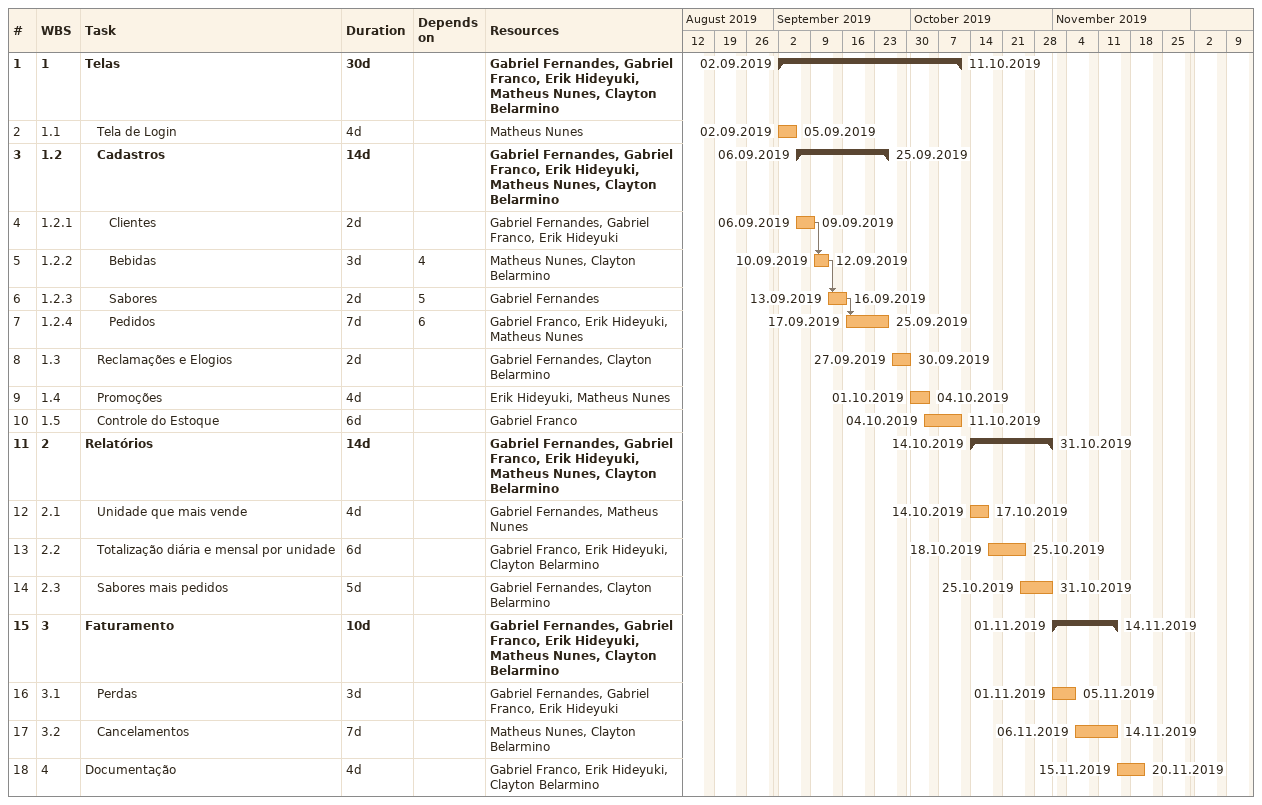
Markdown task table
| ID | WBS | Task | Duration | Start | Finish | Predecessors | Resources |
|---|---|---|---|---|---|---|---|
| 1 | 1 | **Telas** | 30d | 2019-09-02 | 2019-10-11 |  | Gabriel Fernandes, Gabriel Franco, Erik Hideyuki, Matheus Nunes, Clayton Belarmino |
| 2 | 1.1 | Tela de Login | 4d | 2019-09-02 | 2019-09-05 |  | Matheus Nunes |
| 3 | 1.2 | **Cadastros** | 14d | 2019-09-06 | 2019-09-25 |  | Gabriel Fernandes, Gabriel Franco, Erik Hideyuki, Matheus Nunes, Clayton Belarmino |
| 4 | 1.2.1 | Clientes | 2d | 2019-09-06 | 2019-09-09 |  | Gabriel Fernandes, Gabriel Franco, Erik Hideyuki |
| 5 | 1.2.2 | Bebidas | 3d | 2019-09-10 | 2019-09-12 | 4 | Matheus Nunes, Clayton Belarmino |
| 6 | 1.2.3 | Sabores | 2d | 2019-09-13 | 2019-09-16 | 5 | Gabriel Fernandes |
| 7 | 1.2.4 | Pedidos | 7d | 2019-09-17 | 2019-09-25 | 6 | Gabriel Franco, Erik Hideyuki, Matheus Nunes |
| 8 | 1.3 | Reclamações e Elogios | 2d | 2019-09-27 | 2019-09-30 |  | Gabriel Fernandes, Clayton Belarmino |
| 9 | 1.4 | Promoções | 4d | 2019-10-01 | 2019-10-04 |  | Erik Hideyuki, Matheus Nunes |
| 10 | 1.5 | Controle do Estoque | 6d | 2019-10-04 | 2019-10-11 |  | Gabriel Franco |
| 11 | 2 | **Relatórios** | 14d | 2019-10-14 | 2019-10-31 |  | Gabriel Fernandes, Gabriel Franco, Erik Hideyuki, Matheus Nunes, Clayton Belarmino |
| 12 | 2.1 | Unidade que mais vende | 4d | 2019-10-14 | 2019-10-17 |  | Gabriel Fernandes, Matheus Nunes |
| 13 | 2.2 | Totalização diária e mensal por unidade | 6d | 2019-10-18 | 2019-10-25 |  | Gabriel Franco, Erik Hideyuki, Clayton Belarmino |
| 14 | 2.3 | Sabores mais pedidos | 5d | 2019-10-25 | 2019-10-31 |  | Gabriel Fernandes, Clayton Belarmino |
| 15 | 3 | **Faturamento** | 10d | 2019-11-01 | 2019-11-14 |  | Gabriel Fernandes, Gabriel Franco, Erik Hideyuki, Matheus Nunes, Clayton Belarmino |
| 16 | 3.1 | Perdas | 3d | 2019-11-01 | 2019-11-05 |  | Gabriel Fernandes, Gabriel Franco, Erik Hideyuki |
| 17 | 3.2 | Cancelamentos | 7d | 2019-11-06 | 2019-11-14 |  | Matheus Nunes, Clayton Belarmino |
| 18 | 4 | Documentação | 4d | 2019-11-15 | 2019-11-20 |  | Gabriel Franco, Erik Hideyuki, Clayton Belarmino |
